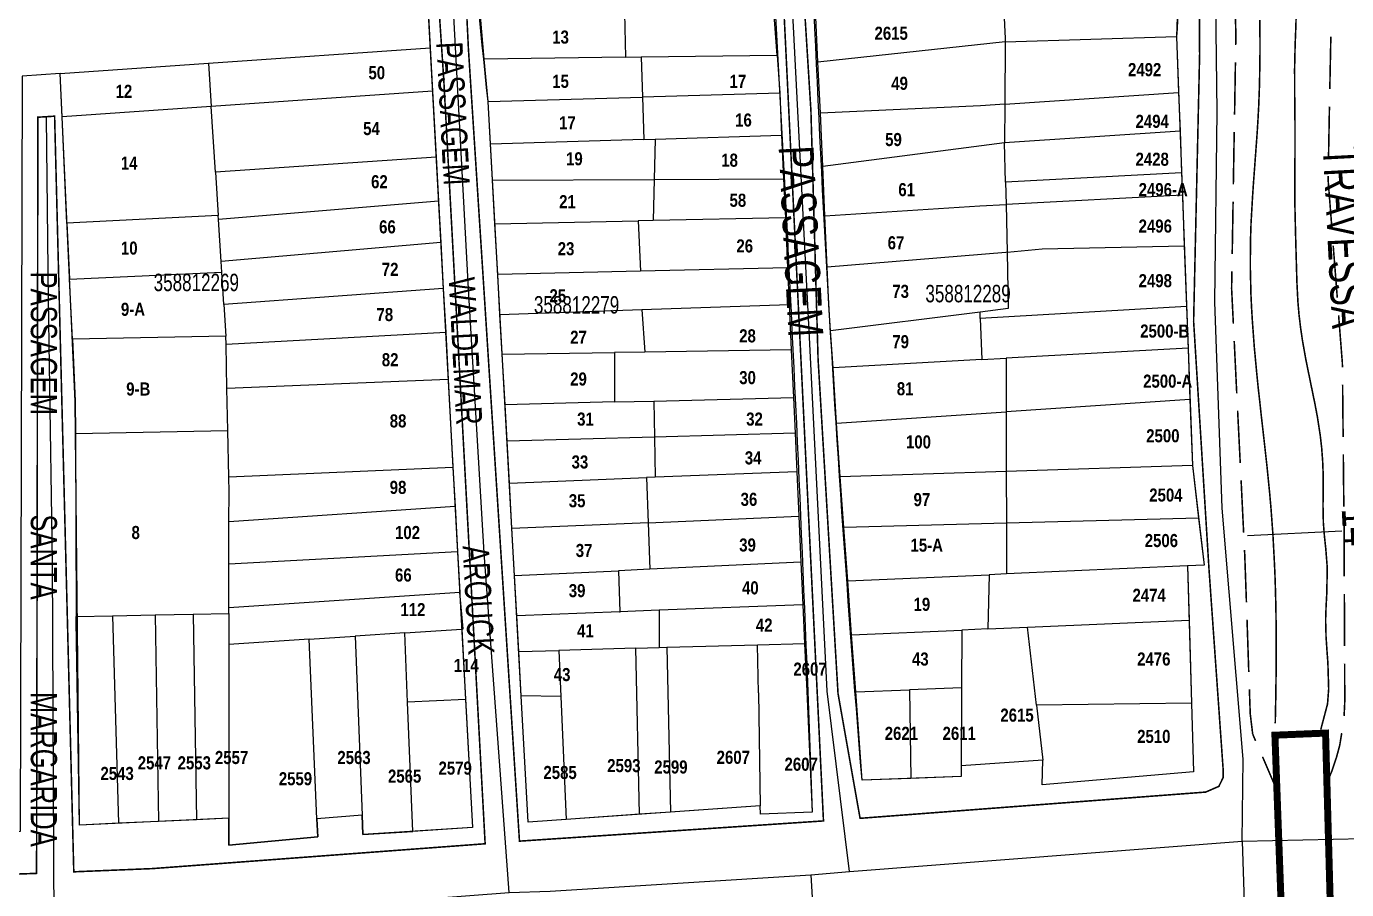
# Model space of a CAD drawing. Extents: x 201676 to 203188, y 4837754 to 4839005.
# Drawn here: x 202078.4 to 202229.9, y 4838634.8 to 4838733.9 of the extents above; entities that cross this region are included whole.
import ezdxf
from ezdxf.enums import TextEntityAlignment as Align

# ---------------------------------------------------------------- set-up
doc = ezdxf.new("R2010")
doc.units = 0
doc.header["$LTSCALE"] = 1.5
doc.header["$MEASUREMENT"] = 0
doc.linetypes.add('TRACO_11', pattern=[8, 3, -1, 3, -1])
for name, color, linetype in [('CD-MALHA-LOTES', 40, 'CONTINUOUS'), ('CD_TXT_QUADRA', 7, 'CONTINUOUS'), ('HD-CURSO-PERENE', 170, 'CONTINUOUS'), ('RU-QUADRAS', 210, 'CONTINUOUS'), ('SV-EIXO-RUA-PAV', 20, 'CONTINUOUS'), ('SV-ESTIVAS', 7, 'CONTINUOUS'), ('SV-PONTE-BUEIRO', 7, 'CONTINUOUS'), ('SV-RUA-PAVIM-S-GUIA-C-GUIA', 7, 'CONTINUOUS'), ('SV-TXT-RUA-PAV-S-GUIA-C-GUIA', 7, 'CONTINUOUS'), ('Th_NmrPort', 7, 'CONTINUOUS')]:
    doc.layers.add(name, color=color, linetype=linetype)
doc.styles.add('ARIAL', font='ARIAL.TTF')
doc.styles.get("Standard").update_dxf_attribs({"font": 'swisscbo.ttf'})

msp = doc.modelspace()

# ---------------------------------------------------------------- linework, layer by layer
at = {"layer": 'CD-MALHA-LOTES', "linetype": 'Continuous'}
for p, q in [((202124.19, 4838741.67), (202124.75, 4838731.42)), ((202164.55, 4838730.56), (202163.75, 4838741.78)), ((202210.59, 4838738.54), (202210.4, 4838732.72)), ((202190.46, 4838738.11), (202190.74, 4838732.47)), ((202147.06, 4838735.41), (202147.14, 4838730.34)), ((202169.25, 4838729.75), (202168.98, 4838735.79)), ((202130.95, 4838730.13), (202130.51, 4838735.04)), ((202190.74, 4838732.1), (202210.4, 4838732.72)), ((202190.74, 4838732.47), (202190.74, 4838732.1)), ((202210.4, 4838732.72), (202210.64, 4838726.28)), ((202099.29, 4838729.65), (202124.75, 4838731.42)), ((202124.75, 4838731.42), (202125.02, 4838726.45)), ((202190.74, 4838732.1), (202169.25, 4838729.75)), ((202190.74, 4838732.1), (202190.68, 4838724.95)), ((202082.26, 4838728.47), (202099.29, 4838729.65)), ((202099.29, 4838729.65), (202099.61, 4838724.68)), ((202147.14, 4838730.34), (202130.95, 4838730.13)), ((202131.39, 4838725.26), (202130.95, 4838730.13)), ((202147.14, 4838730.34), (202148.96, 4838730.37)), ((202148.96, 4838730.37), (202164.55, 4838730.56)), ((202148.96, 4838730.37), (202149.11, 4838725.76)), ((202164.55, 4838730.56), (202164.86, 4838726.21)), ((202169.52, 4838723.92), (202169.25, 4838729.75)), ((202082.26, 4838728.47), (202077.92, 4838728.17)), ((202082.49, 4838723.49), (202082.26, 4838728.47)), ((202125.02, 4838726.45), (202099.61, 4838724.68)), ((202125.02, 4838726.45), (202125.43, 4838718.85)), ((202190.68, 4838724.95), (202210.64, 4838726.28)), ((202210.64, 4838726.28), (202210.8, 4838721.86)), ((202131.39, 4838725.26), (202149.11, 4838725.76)), ((202131.66, 4838720.34), (202131.39, 4838725.26)), ((202164.86, 4838726.21), (202149.11, 4838725.76)), ((202149.11, 4838725.76), (202149.28, 4838720.9)), ((202164.86, 4838726.21), (202165.08, 4838721.4)), ((202187.89, 4838724.77), (202169.52, 4838723.92)), ((202190.68, 4838724.95), (202187.89, 4838724.77)), ((202190.68, 4838724.95), (202190.65, 4838720.5)), ((202099.61, 4838724.68), (202082.49, 4838723.49)), ((202083.06, 4838711.31), (202082.49, 4838723.49)), ((202100.09, 4838717.13), (202099.61, 4838724.68)), ((202169.68, 4838720.36), (202169.52, 4838723.92)), ((202210.8, 4838721.86), (202190.65, 4838720.5)), ((202210.8, 4838721.86), (202210.98, 4838717.06)), ((202149.28, 4838720.9), (202131.66, 4838720.34)), ((202131.89, 4838716.24), (202131.66, 4838720.34)), ((202149.28, 4838720.9), (202150.55, 4838720.94)), ((202150.55, 4838720.94), (202150.44, 4838716.32)), ((202150.55, 4838720.94), (202165.08, 4838721.4)), ((202165.08, 4838721.4), (202165.31, 4838716.39)), ((202169.8, 4838717.81), (202169.68, 4838720.36)), ((202190.65, 4838720.5), (202169.8, 4838717.81)), ((202190.77, 4838716.01), (202190.65, 4838720.5)), ((202125.43, 4838718.85), (202100.09, 4838717.13)), ((202125.43, 4838718.85), (202125.7, 4838713.81)), ((202170.05, 4838712.14), (202169.8, 4838717.81)), ((202100.09, 4838717.13), (202100.41, 4838712.18)), ((202131.89, 4838716.24), (202150.44, 4838716.32)), ((202132.17, 4838711.22), (202131.89, 4838716.24)), ((202150.44, 4838716.32), (202150.33, 4838711.59)), ((202150.44, 4838716.32), (202165.31, 4838716.39)), ((202165.31, 4838716.39), (202165.51, 4838711.9)), ((202210.98, 4838717.06), (202190.77, 4838716.01)), ((202190.77, 4838716.01), (202190.84, 4838713.45)), ((202210.98, 4838717.06), (202211.07, 4838714.5)), ((202211.07, 4838714.5), (202190.84, 4838713.45)), ((202211.07, 4838714.5), (202211.29, 4838708.68)), ((202125.7, 4838713.81), (202100.44, 4838711.72)), ((202125.7, 4838713.81), (202125.96, 4838709.08)), ((202170.05, 4838712.14), (202187.82, 4838713.3)), ((202187.82, 4838713.3), (202190.84, 4838713.45)), ((202190.84, 4838713.45), (202190.96, 4838707.95)), ((202100.41, 4838712.18), (202083.06, 4838711.31)), ((202083.06, 4838711.31), (202083.36, 4838704.87)), ((202100.44, 4838711.72), (202100.41, 4838712.18)), ((202100.75, 4838706.88), (202100.44, 4838711.72)), ((202132.17, 4838711.22), (202148.6, 4838711.55)), ((202132.49, 4838705.4), (202132.17, 4838711.22)), ((202150.33, 4838711.59), (202148.6, 4838711.55)), ((202148.6, 4838711.55), (202148.88, 4838705.78)), ((202165.51, 4838711.9), (202150.33, 4838711.59)), ((202165.51, 4838711.9), (202165.77, 4838706.18)), ((202170.32, 4838706.24), (202170.05, 4838712.14)), ((202125.96, 4838709.08), (202100.75, 4838706.88)), ((202125.96, 4838709.08), (202126.25, 4838703.8)), ((202190.96, 4838707.95), (202194.97, 4838708.36)), ((202194.97, 4838708.36), (202211.29, 4838708.68)), ((202211.29, 4838708.68), (202211.55, 4838701.71)), ((202100.83, 4838705.66), (202100.75, 4838706.88)), ((202190.8, 4838707.93), (202170.32, 4838706.24)), ((202190.96, 4838707.95), (202190.8, 4838707.93)), ((202190.96, 4838707.95), (202191.09, 4838701.49)), ((202083.36, 4838704.87), (202100.83, 4838705.66)), ((202101.07, 4838701.95), (202100.83, 4838705.66)), ((202148.88, 4838705.78), (202132.49, 4838705.4)), ((202132.75, 4838700.8), (202132.49, 4838705.4)), ((202165.77, 4838706.18), (202148.88, 4838705.78)), ((202165.77, 4838706.18), (202165.96, 4838701.97)), ((202170.51, 4838701.92), (202170.32, 4838706.24)), ((202083.68, 4838697.97), (202083.36, 4838704.87)), ((202126.25, 4838703.8), (202101.07, 4838701.95)), ((202126.25, 4838703.8), (202126.52, 4838698.74)), ((202101.07, 4838701.95), (202101.3, 4838698.32)), ((202132.75, 4838700.8), (202149.04, 4838701.37)), ((202133, 4838696.24), (202132.75, 4838700.8)), ((202149.04, 4838701.37), (202165.96, 4838701.97)), ((202149.04, 4838701.37), (202149.36, 4838696.49)), ((202165.96, 4838701.97), (202166.19, 4838696.75)), ((202170.7, 4838698.92), (202170.51, 4838701.92)), ((202187.86, 4838701.08), (202170.7, 4838698.92)), ((202191.09, 4838701.49), (202187.86, 4838701.08)), ((202187.88, 4838700.35), (202187.86, 4838701.08)), ((202211.55, 4838701.71), (202187.88, 4838700.35)), ((202211.55, 4838701.71), (202211.72, 4838696.95)), ((202187.88, 4838700.35), (202188.05, 4838695.64)), ((202101.3, 4838698.32), (202083.68, 4838697.97)), ((202083.68, 4838697.97), (202084.01, 4838690.86)), ((202101.32, 4838697.36), (202101.3, 4838698.32)), ((202126.52, 4838698.74), (202101.32, 4838697.36)), ((202126.52, 4838698.74), (202126.81, 4838693.35)), ((202170.98, 4838694.7), (202170.7, 4838698.92)), ((202101.42, 4838692.32), (202101.32, 4838697.36)), ((202133, 4838696.24), (202145.91, 4838696.44)), ((202133.33, 4838690.44), (202133, 4838696.24)), ((202149.36, 4838696.49), (202145.91, 4838696.44)), ((202145.91, 4838696.44), (202145.91, 4838690.77)), ((202166.19, 4838696.75), (202149.36, 4838696.49)), ((202166.19, 4838696.75), (202166.44, 4838691.3)), ((202211.72, 4838696.95), (202190.83, 4838695.79)), ((202211.72, 4838696.95), (202211.94, 4838691.07)), ((202188.05, 4838695.64), (202170.98, 4838694.7)), ((202171.39, 4838688.35), (202170.98, 4838694.7)), ((202188.05, 4838695.64), (202190.83, 4838695.79)), ((202190.83, 4838695.79), (202190.84, 4838689.65)), ((202126.81, 4838693.35), (202101.42, 4838692.32)), ((202126.81, 4838693.35), (202127.36, 4838683.24)), ((202101.52, 4838687.51), (202101.42, 4838692.32)), ((202084.01, 4838690.86), (202084.03, 4838687.16)), ((202145.91, 4838690.77), (202133.33, 4838690.44)), ((202133.56, 4838686.26), (202133.33, 4838690.44)), ((202145.91, 4838690.77), (202150.42, 4838690.88)), ((202150.42, 4838690.88), (202166.44, 4838691.3)), ((202150.42, 4838690.88), (202150.5, 4838686.74)), ((202166.44, 4838691.3), (202166.63, 4838687.2)), ((202211.94, 4838691.07), (202190.84, 4838689.65)), ((202211.94, 4838691.07), (202212.22, 4838683.48)), ((202171.39, 4838688.35), (202190.84, 4838689.65)), ((202190.84, 4838689.65), (202190.86, 4838682.8)), ((202084.03, 4838687.16), (202101.52, 4838687.51)), ((202084.03, 4838687.16), (202084.13, 4838666.14)), ((202101.62, 4838682.15), (202101.52, 4838687.51)), ((202166.63, 4838687.2), (202150.5, 4838686.74)), ((202166.63, 4838687.2), (202166.83, 4838682.77)), ((202171.65, 4838684.35), (202171.39, 4838688.35)), ((202150.5, 4838686.74), (202133.56, 4838686.26)), ((202133.83, 4838681.47), (202133.56, 4838686.26)), ((202150.5, 4838686.74), (202150.58, 4838682.13)), ((202171.81, 4838682.19), (202171.65, 4838684.35)), ((202127.36, 4838683.24), (202101.62, 4838682.15)), ((202127.36, 4838683.24), (202127.61, 4838678.77)), ((202166.83, 4838682.77), (202150.58, 4838682.13)), ((202166.83, 4838682.77), (202167.06, 4838677.65)), ((202190.86, 4838682.8), (202171.81, 4838682.19)), ((202212.22, 4838683.48), (202190.86, 4838682.8)), ((202190.86, 4838682.8), (202190.87, 4838676.85)), ((202212.22, 4838683.48), (202212.93, 4838677.44)), ((202101.66, 4838680.45), (202101.62, 4838682.15)), ((202133.83, 4838681.47), (202149.56, 4838682.09)), ((202134.12, 4838676.24), (202133.83, 4838681.47)), ((202150.58, 4838682.13), (202149.56, 4838682.09)), ((202149.56, 4838682.09), (202149.75, 4838676.91)), ((202172.23, 4838676.36), (202171.81, 4838682.19)), ((202101.64, 4838677.01), (202101.66, 4838680.45)), ((202127.61, 4838678.77), (202101.64, 4838677.01)), ((202127.61, 4838678.77), (202127.89, 4838673.6)), ((202101.64, 4838672.19), (202101.64, 4838677.01)), ((202149.75, 4838676.91), (202134.12, 4838676.24)), ((202134.42, 4838670.86), (202134.12, 4838676.24)), ((202149.75, 4838676.91), (202167.06, 4838677.65)), ((202149.75, 4838676.91), (202149.95, 4838671.58)), ((202167.06, 4838677.65), (202167.3, 4838672.38)), ((202190.87, 4838676.85), (202172.23, 4838676.36)), ((202172.67, 4838670.23), (202172.23, 4838676.36)), ((202212.93, 4838677.44), (202190.87, 4838676.85)), ((202190.87, 4838676.85), (202190.89, 4838671.04)), ((202212.93, 4838677.44), (202213.56, 4838672.04)), ((202101.64, 4838672.19), (202127.89, 4838673.6)), ((202127.89, 4838673.6), (202128.14, 4838668.89)), ((202101.64, 4838667.15), (202101.64, 4838672.19)), ((202167.3, 4838672.38), (202149.95, 4838671.58)), ((202167.3, 4838672.38), (202167.52, 4838667.48)), ((202211.67, 4838671.96), (202190.89, 4838671.04)), ((202213.56, 4838672.04), (202211.67, 4838671.96)), ((202211.67, 4838671.96), (202211.85, 4838665.74)), ((202134.42, 4838670.86), (202146.34, 4838671.41)), ((202134.68, 4838666.24), (202134.42, 4838670.86)), ((202149.95, 4838671.58), (202146.34, 4838671.41)), ((202146.34, 4838671.41), (202146.5, 4838666.69)), ((202172.67, 4838670.23), (202188.9, 4838670.95)), ((202173.11, 4838664.04), (202172.67, 4838670.23)), ((202188.9, 4838670.95), (202188.76, 4838664.72)), ((202190.89, 4838671.04), (202188.9, 4838670.95)), ((202128.14, 4838668.89), (202101.64, 4838667.15)), ((202128.53, 4838664.72), (202128.14, 4838668.89)), ((202101.64, 4838666.51), (202101.64, 4838667.15)), ((202167.52, 4838667.48), (202151.02, 4838666.86)), ((202167.52, 4838667.48), (202167.72, 4838663.07)), ((202084.13, 4838666.14), (202088.27, 4838666.23)), ((202084.13, 4838665.63), (202084.13, 4838666.14)), ((202088.27, 4838666.23), (202093.18, 4838666.33)), ((202088.27, 4838666.23), (202088.96, 4838642.42)), ((202093.18, 4838666.33), (202097.56, 4838666.43)), ((202093.18, 4838666.33), (202093.55, 4838642.63)), ((202097.56, 4838666.43), (202101.64, 4838666.51)), ((202097.56, 4838666.43), (202097.91, 4838642.82)), ((202101.64, 4838666.51), (202101.64, 4838662.92)), ((202146.5, 4838666.69), (202134.68, 4838666.24)), ((202134.91, 4838662.13), (202134.68, 4838666.24)), ((202151.02, 4838666.86), (202146.5, 4838666.69)), ((202151.02, 4838666.86), (202151.02, 4838662.59)), ((202193.29, 4838664.92), (202211.85, 4838665.74)), ((202211.85, 4838665.74), (202212.12, 4838656.22)), ((202084.48, 4838642.22), (202084.13, 4838665.63)), ((202121.82, 4838664.27), (202116.13, 4838663.89)), ((202121.82, 4838664.27), (202128.37, 4838664.71)), ((202122.15, 4838656.32), (202121.82, 4838664.27)), ((202128.37, 4838664.71), (202128.53, 4838664.72)), ((202128.37, 4838664.71), (202128.81, 4838656.63)), ((202173.11, 4838664.04), (202185.77, 4838664.59)), ((202185.77, 4838664.59), (202185.73, 4838657.97)), ((202188.76, 4838664.72), (202185.77, 4838664.59)), ((202188.76, 4838664.72), (202193.29, 4838664.92)), ((202194.32, 4838655.96), (202193.29, 4838664.92)), ((202101.64, 4838662.92), (202101.62, 4838642.99)), ((202110.87, 4838663.54), (202101.64, 4838662.92)), ((202110.87, 4838663.54), (202116.13, 4838663.89)), ((202111.75, 4838642.93), (202110.87, 4838663.54)), ((202116.13, 4838663.89), (202116.94, 4838643.36)), ((202151.02, 4838662.59), (202151.9, 4838662.62)), ((202151.9, 4838662.62), (202162.32, 4838662.91)), ((202151.9, 4838662.62), (202152.32, 4838643.7)), ((202162.32, 4838662.91), (202167.72, 4838663.07)), ((202162.41, 4838657.41), (202162.32, 4838662.91)), ((202167.72, 4838663.07), (202167.97, 4838657.57)), ((202173.58, 4838657.52), (202173.11, 4838664.04)), ((202134.91, 4838662.13), (202139.51, 4838662.26)), ((202135.19, 4838657.05), (202134.91, 4838662.13)), ((202148.35, 4838662.52), (202139.51, 4838662.26)), ((202139.51, 4838662.26), (202139.74, 4838656.97)), ((202148.35, 4838662.52), (202151.02, 4838662.59)), ((202148.76, 4838643.45), (202148.35, 4838662.52)), ((202128.81, 4838656.63), (202122.15, 4838656.32)), ((202128.81, 4838656.63), (202129.61, 4838641.93)), ((202139.74, 4838656.97), (202135.19, 4838657.05)), ((202136, 4838642.56), (202135.19, 4838657.05)), ((202139.74, 4838656.97), (202140.35, 4838642.87)), ((202162.41, 4838657.41), (202162.63, 4838644.43)), ((202167.97, 4838657.57), (202168.6, 4838643.71)), ((202173.58, 4838657.52), (202179.74, 4838657.75)), ((202174.31, 4838647.37), (202173.58, 4838657.52)), ((202185.73, 4838657.97), (202179.74, 4838657.75)), ((202179.74, 4838657.75), (202179.9, 4838647.57)), ((202185.73, 4838657.97), (202185.69, 4838649.01)), ((202122.76, 4838641.49), (202122.15, 4838656.32)), ((202212.12, 4838656.22), (202194.32, 4838655.96)), ((202194.32, 4838655.96), (202195.04, 4838649.66)), ((202212.12, 4838656.22), (202212.34, 4838648.31)), ((202195.04, 4838649.66), (202185.69, 4838649.01)), ((202185.69, 4838649.01), (202185.69, 4838647.79)), ((202194.96, 4838646.84), (202195.04, 4838649.66)), ((202179.9, 4838647.57), (202174.31, 4838647.37)), ((202185.69, 4838647.79), (202179.9, 4838647.57)), ((202212.34, 4838648.31), (202194.96, 4838646.84)), ((202162.63, 4838644.43), (202152.32, 4838643.7)), ((202162.65, 4838643.46), (202162.63, 4838644.43)), ((202101.62, 4838642.99), (202097.91, 4838642.82)), ((202101.62, 4838642.99), (202101.62, 4838639.89)), ((202116.94, 4838643.36), (202111.75, 4838642.93)), ((202111.83, 4838640.86), (202111.75, 4838642.93)), ((202116.94, 4838643.36), (202117.03, 4838641.13)), ((202148.76, 4838643.45), (202140.35, 4838642.87)), ((202152.32, 4838643.7), (202148.76, 4838643.45)), ((202168.6, 4838643.71), (202162.65, 4838643.46)), ((202088.96, 4838642.42), (202084.48, 4838642.22)), ((202093.55, 4838642.63), (202088.96, 4838642.42)), ((202097.91, 4838642.82), (202093.55, 4838642.63)), ((202117.03, 4838641.13), (202122.76, 4838641.49)), ((202129.61, 4838641.93), (202122.76, 4838641.49)), ((202140.35, 4838642.87), (202136, 4838642.56)), ((202101.62, 4838639.89), (202111.83, 4838640.86))]:
    msp.add_line(p, q, dxfattribs=at)
for p in [(202190.65, 4838720.5), (202190.65, 4838720.5), (202083.06, 4838711.31), (202146.5, 4838666.69)]:
    msp.add_point(p, dxfattribs=at)
at = {"layer": 'HD-CURSO-PERENE', "const_width": 0.18}
for points in [[(202224.14, 4838735.38), (202224.07, 4838733.23), (202224.01, 4838731.73), (202223.95, 4838728.98), (202223.96, 4838725.98), (202223.98, 4838724.48), (202224, 4838721.72), (202223.99, 4838718.72), (202223.98, 4838716.57), (202223.98, 4838715.07), (202223.99, 4838713.06), (202224.06, 4838710.06), (202224.1, 4838708.56), (202224.17, 4838706.11), (202224.21, 4838704.61), (202224.33, 4838702.25), (202224.46, 4838700.76), (202224.64, 4838699.27), (202224.86, 4838697.78), (202225.25, 4838695.59), (202225.85, 4838692.66), (202226.28, 4838690.57), (202226.56, 4838689.09), (202226.89, 4838686.96), (202227.06, 4838685.47), (202227.17, 4838683.97), (202227.23, 4838682.47), (202227.23, 4838680.4), (202227.21, 4838678.9), (202227.25, 4838676.9), (202227.37, 4838675.4), (202227.53, 4838673.91), (202227.7, 4838671.73), (202227.64, 4838668.74), (202227.56, 4838667.24), (202227.51, 4838665.73), (202227.56, 4838663.82), (202227.66, 4838662.31), (202227.77, 4838660.81), (202227.86, 4838657.83), (202227.73, 4838656.12), (202226.96, 4838653.2)], [(202219.96, 4838734.6), (202219.97, 4838733.1), (202219.98, 4838731.6), (202219.97, 4838730.1), (202219.92, 4838727.1), (202219.83, 4838724.74), (202219.75, 4838723.24), (202219.66, 4838721.74), (202219.55, 4838720.25), (202219.44, 4838718.75), (202219.33, 4838717.25), (202219.22, 4838715.76), (202219.12, 4838714.26), (202218.95, 4838711.27), (202218.88, 4838709.11), (202218.87, 4838706.11), (202218.94, 4838703.11), (202219.01, 4838701.61), (202219.1, 4838700.11), (202219.21, 4838698.62), (202219.32, 4838697.12), (202219.46, 4838695.62), (202219.6, 4838694.13), (202219.78, 4838692.33), (202219.95, 4838690.83), (202220.11, 4838689.34), (202220.28, 4838687.85), (202220.45, 4838686.36), (202220.78, 4838683.38), (202221.08, 4838680.4), (202221.24, 4838678.57), (202221.46, 4838675.58), (202221.62, 4838672.58), (202221.69, 4838671.08), (202221.74, 4838669.59), (202221.78, 4838668.08), (202221.81, 4838666.58), (202221.83, 4838665.08), (202221.84, 4838663.58), (202221.84, 4838661.39), (202221.83, 4838659.89), (202221.81, 4838658.39), (202221.79, 4838656.89), (202221.73, 4838653.89)]]:
    msp.add_lwpolyline(points, dxfattribs=at)
at = {"layer": 'RU-QUADRAS', "color": 6, "linetype": 'Continuous'}
for points in [[(202167.35, 4838778.89), (202168.21, 4838779.96), (202211.76, 4838782.93), (202212.17, 4838763.67), (202210.03, 4838763.57, -0.037547), (202210.4, 4838732.66), (202212.22, 4838683.48), (202213.56, 4838672.04), (202211.67, 4838671.96), (202212.34, 4838648.31), (202194.96, 4838646.84), (202195.04, 4838649.66), (202185.69, 4838649.01), (202185.69, 4838647.79), (202174.31, 4838647.37, -0.014259)], [(202127.73, 4838777.13), (202161.63, 4838779.58, -0.007573), (202168.6, 4838643.71), (202162.65, 4838643.46), (202162.63, 4838644.43), (202136, 4838642.56), (202131.39, 4838725.26, -0.018401)]]:
    msp.add_lwpolyline(points, format="xyb", close=True, dxfattribs=at)
msp.add_lwpolyline([(202049.49, 4838772.96), (202084.28, 4838775.53), (202084.5, 4838739.15), (202097.49, 4838740.13), (202097.41, 4838751.24), (202093.12, 4838751.04), (202092.1, 4838776.11), (202122.21, 4838777.52), (202129.61, 4838641.93), (202117.03, 4838641.13), (202116.94, 4838643.36), (202111.75, 4838642.93), (202111.83, 4838640.86), (202101.62, 4838639.89), (202101.62, 4838642.99), (202084.48, 4838642.22), (202084.01, 4838690.86), (202082.26, 4838728.47), (202077.92, 4838728.17), (202077.7, 4838641.47), (202052.42, 4838640.92), (202051.08, 4838745.74)], close=True, dxfattribs=at)
at = {"layer": 'SV-EIXO-RUA-PAV'}
for points in [[(202133.82, 4838634.47), (202130.94, 4838673.46), (202129.13, 4838703.76), (202126.88, 4838745.74)], [(202172.88, 4838636.89), (202170.31, 4838657.59), (202168.35, 4838696.66), (202165.81, 4838745.74)], [(202217.95, 4838640.35), (202218.04, 4838649.76), (202215.62, 4838678.57), (202214.81, 4838702.26), (202215.08, 4838724.06), (202214.81, 4838745.74)], [(202081.6, 4838630.62), (202081.38, 4838672.52), (202080.93, 4838702.48), (202080.7, 4838723.43)], [(201754.17, 4838629.63), (201754.97, 4838629.6), (201836.2, 4838630.11), (201847.72, 4838628.58), (201973.39, 4838629.23), (202028.87, 4838628.83), (202048.87, 4838629.38), (202062.39, 4838629.86), (202081.6, 4838630.62), (202103.2, 4838632.16), (202133.82, 4838634.47), (202138.5, 4838634.62), (202168.44, 4838636.51), (202172.88, 4838636.89), (202217.95, 4838640.35), (202231.87, 4838640.66), (202278.72, 4838645.72), (202318.41, 4838649.42)], [(202217.95, 4838640.35), (202218.6, 4838620.5), (202220.23, 4838575.78), (202220.33, 4838536.6), (202221.31, 4838519.38)], [(202168.44, 4838636.51), (202169.47, 4838618.92), (202170.28, 4838609.1), (202170.76, 4838590.11), (202171.08, 4838576.1), (202170.3, 4838544.05), (202168.65, 4838534.22)]]:
    msp.add_lwpolyline(points, dxfattribs=at)
at = {"layer": 'SV-ESTIVAS'}
msp.add_lwpolyline([(202218.55, 4838675.44), (202229.37, 4838675.98)], dxfattribs=at)
at = {"layer": 'SV-PONTE-BUEIRO', "const_width": 0.8}
msp.add_lwpolyline([(202227.5, 4838652.77), (202228.11, 4838630.74), (202222.5, 4838630.5), (202221.69, 4838652.53)], close=True, dxfattribs=at)
at = {"layer": 'SV-RUA-PAVIM-S-GUIA-C-GUIA', "linetype": 'Continuous', "const_width": 0.18, "flags": 128}
for points in [[(202125.1, 4838745.74), (202126.3, 4838727.8), (202131.05, 4838640.07), (202092.87, 4838637.22), (202083.84, 4838636.85), (202081.64, 4838723.57), (202079.72, 4838723.45), (202079.57, 4838636.67), (202051.66, 4838635.72), (202049.52, 4838708.51), (202048.58, 4838745.74)], [(202164.85, 4838745.74), (202169.88, 4838642.69), (202134.99, 4838640.37), (202129.13, 4838731.31), (202128.43, 4838745.74)], [(202167.09, 4838745.74), (202168.44, 4838724.19), (202169.26, 4838695.7), (202171.55, 4838657.31), (202174.08, 4838642.99), (202187.77, 4838644.03), (202213.74, 4838646), (202215.26, 4838646.66), (202215.74, 4838647.65), (202215.76, 4838648.45)]]:
    msp.add_lwpolyline(points, dxfattribs=at)
at = {"layer": 'SV-RUA-PAVIM-S-GUIA-C-GUIA', "linetype": 'TRACO_11', "const_width": 0.18, "flags": 128}
msp.add_lwpolyline([(202215.76, 4838648.45), (202214.13, 4838671.51), (202212.36, 4838700.03), (202213.05, 4838730.69), (202212.97, 4838745.74)], dxfattribs=at)
at = {"layer": 'SV-RUA-PAVIM-S-GUIA-C-GUIA', "const_width": 0.18}
for points in [[(202217.09, 4838737.74), (202217.19, 4838733.74)], [(202217.19, 4838733.74), (202217.21, 4838732.92)], [(202217.21, 4838732.92), (202217.19, 4838731.74)], [(202227.99, 4838726.68), (202228.11, 4838732.68)], [(202217.16, 4838729.75), (202217.06, 4838723.75)], [(202227.84, 4838718.68), (202227.95, 4838724.68)], [(202217.02, 4838721.75), (202216.92, 4838715.75)], [(202227.79, 4838716.36), (202227.8, 4838716.69)], [(202227.84, 4838715.69), (202227.79, 4838716.36)], [(202228.23, 4838710.7), (202227.84, 4838715.69)], [(202216.89, 4838713.75), (202216.79, 4838707.75)], [(202228.85, 4838702.73), (202228.38, 4838708.71)], [(202216.75, 4838705.75), (202216.74, 4838704.75)], [(202216.74, 4838704.75), (202216.72, 4838703.81)], [(202216.72, 4838703.81), (202216.92, 4838699.75)], [(202229.43, 4838695.25), (202229, 4838700.73)], [(202217.02, 4838697.76), (202217.31, 4838691.76)], [(202229.44, 4838694.75), (202229.43, 4838695.25)], [(202229.52, 4838686.75), (202229.46, 4838692.75)], [(202217.41, 4838689.77), (202217.71, 4838683.77)], [(202229.6, 4838678.75), (202229.54, 4838684.75)], [(202217.81, 4838681.78), (202218.1, 4838675.78)], [(202229.63, 4838676.33), (202229.63, 4838676.75)], [(202229.63, 4838675.75), (202229.63, 4838676.33)], [(202229.65, 4838670.75), (202229.63, 4838675.75)], [(202218.2, 4838673.79), (202218.23, 4838673.2)], [(202218.23, 4838673.2), (202218.42, 4838667.79)], [(202229.68, 4838662.75), (202229.66, 4838668.75)], [(202218.49, 4838665.79), (202218.69, 4838659.79)], [(202229.71, 4838656.51), (202229.69, 4838660.75)], [(202218.76, 4838657.8), (202218.83, 4838655.8)], [(202229.68, 4838655.75), (202229.71, 4838656.51)], [(202229.71, 4838656.51), (202229.71, 4838656.51)], [(202218.83, 4838655.8), (202218.86, 4838654.97)], [(202218.86, 4838654.97), (202219.12, 4838652.81)], [(202229.63, 4838654.75), (202229.68, 4838655.75)], [(202219.12, 4838652.81), (202219.14, 4838652.66)], [(202219.14, 4838652.66), (202219.47, 4838651.88)], [(202229.13, 4838651.38), (202229.36, 4838652.77)], [(202228.74, 4838649.93), (202228.98, 4838650.81)], [(202228.98, 4838650.81), (202229.13, 4838651.38)], [(202220.27, 4838650.05), (202221.85, 4838646.37)], [(202228.25, 4838648.48), (202228.71, 4838649.85)], [(202228.71, 4838649.85), (202228.74, 4838649.93)], [(202227.66, 4838647.04), (202228.04, 4838647.96)], [(202228.04, 4838647.96), (202228.25, 4838648.48)], [(202221.85, 4838646.37), (202221.92, 4838646.2)]]:
    msp.add_lwpolyline(points, dxfattribs=at)

# ---------------------------------------------------------------- texts
at = {"layer": 'CD_TXT_QUADRA', "linetype": 'Continuous', "style": 'ARIAL', "width": 0.7}
for s, p in [('358812269', (202093.01, 4838703.49)), ('358812289', (202181.58, 4838702.21)), ('358812279', (202136.65, 4838700.92))]:
    msp.add_text(s, height=2, dxfattribs=at).set_placement(p)
at = {"layer": 'SV-TXT-RUA-PAV-S-GUIA-C-GUIA', "style": 'ARIAL', "width": 0.7}
for s, height, rotation, p in [('PASSAGEM             WALDEMAR                 AROUCK', 3, 273, (202125.44, 4838732.02)), ('PASSAGEM', 4, 273, (202164.73, 4838720.06)), ('TRAVESSA                   14', 4, 273, (202227.18, 4838719.96)), ('PASSAGEM              SANTA             MARGARIDA', 3, 270, (202078.91, 4838705.74))]:
    msp.add_text(s, height=height, rotation=rotation, dxfattribs=at).set_placement(p)
at = {"layer": 'Th_NmrPort', "color": 1}
for s, p in [('2615', (202175.74, 4838733.09)), ('13', (202138.75, 4838732.65)), ('50', (202117.66, 4838728.56)), ('2492', (202204.83, 4838728.91)), ('15', (202138.75, 4838727.57)), ('17', (202159.1, 4838727.57)), ('49', (202177.66, 4838727.34)), ('12', (202088.64, 4838726.42)), ('17', (202139.54, 4838722.81)), ('16', (202159.74, 4838723.13)), ('2494', (202205.7, 4838722.98)), ('54', (202117.05, 4838722.15)), ('59', (202176.96, 4838720.89)), ('14', (202089.25, 4838718.19)), ('19', (202140.34, 4838718.68)), ('18', (202158.15, 4838718.52)), ('2428', (202205.7, 4838718.63)), ('62', (202117.96, 4838716.05)), ('61', (202178.47, 4838715.14)), ('2496-A', (202206.05, 4838715.14)), ('21', (202139.54, 4838713.76)), ('58', (202159.1, 4838713.92)), ('66', (202118.88, 4838710.87)), ('2496', (202206.05, 4838710.96)), ('67', (202177.25, 4838709.04)), ('10', (202089.25, 4838708.43)), ('23', (202139.38, 4838708.36)), ('26', (202159.89, 4838708.68)), ('72', (202119.19, 4838705.99)), ('2498', (202206.05, 4838704.69)), ('25', (202138.43, 4838702.96)), ('73', (202177.78, 4838703.47)), ('9-A', (202089.25, 4838701.41)), ('78', (202118.58, 4838700.8)), ('27', (202140.81, 4838698.2)), ('28', (202160.21, 4838698.36)), ('2500-B', (202206.23, 4838698.91)), ('79', (202177.78, 4838697.69)), ('82', (202119.19, 4838695.62)), ('9-B', (202089.86, 4838692.26)), ('29', (202140.81, 4838693.41)), ('30', (202160.21, 4838693.57)), ('81', (202178.3, 4838692.29)), ('2500-A', (202206.57, 4838693.16)), ('88', (202120.1, 4838688.6)), ('31', (202141.61, 4838688.81)), ('32', (202161.01, 4838688.81)), ('100', (202179.35, 4838686.19)), ('2500', (202206.92, 4838686.89)), ('33', (202140.97, 4838683.89)), ('34', (202160.85, 4838684.36)), ('98', (202120.1, 4838680.97)), ('2504', (202207.27, 4838680.09)), ('35', (202140.65, 4838679.44)), ('36', (202160.37, 4838679.6)), ('97', (202180.22, 4838679.57)), ('8', (202090.47, 4838675.79)), ('102', (202120.71, 4838675.79)), ('39', (202160.21, 4838674.36)), ('15-A', (202179.87, 4838674.34)), ('2506', (202206.75, 4838674.87)), ('37', (202141.45, 4838673.73)), ('66', (202120.71, 4838670.91)), ('40', (202160.53, 4838669.44)), ('39', (202140.65, 4838669.12)), ('2474', (202205.35, 4838668.59)), ('112', (202121.33, 4838666.94)), ('19', (202180.22, 4838667.55)), ('42', (202162.12, 4838665.16)), ('41', (202141.61, 4838664.52)), ('114', (202127.44, 4838660.54)), ('43', (202180.04, 4838661.27)), ('2476', (202205.88, 4838661.27)), ('43', (202138.93, 4838659.49)), ('2607', (202166.43, 4838660.11)), ('2615', (202190.18, 4838654.83)), ('2621', (202176.91, 4838652.74)), ('2611', (202183.55, 4838652.74)), ('2510', (202205.88, 4838652.39)), ('2557', (202100.04, 4838649.97)), ('2563', (202114.09, 4838649.97)), ('2607', (202157.62, 4838649.99)), ('2547', (202091.18, 4838649.36)), ('2553', (202095.76, 4838649.36)), ('2579', (202125.7, 4838648.75)), ('2585', (202137.74, 4838648.25)), ('2593', (202145.06, 4838649.04)), ('2599', (202150.46, 4838648.88)), ('2607', (202165.41, 4838649.2)), ('2543', (202086.9, 4838648.14)), ('2559', (202107.37, 4838647.53)), ('2565', (202119.9, 4838647.83))]:
    msp.add_text(s, height=1.5, dxfattribs=at).set_placement(p, align=Align.MIDDLE_LEFT)

doc.saveas('drawing.dxf')
